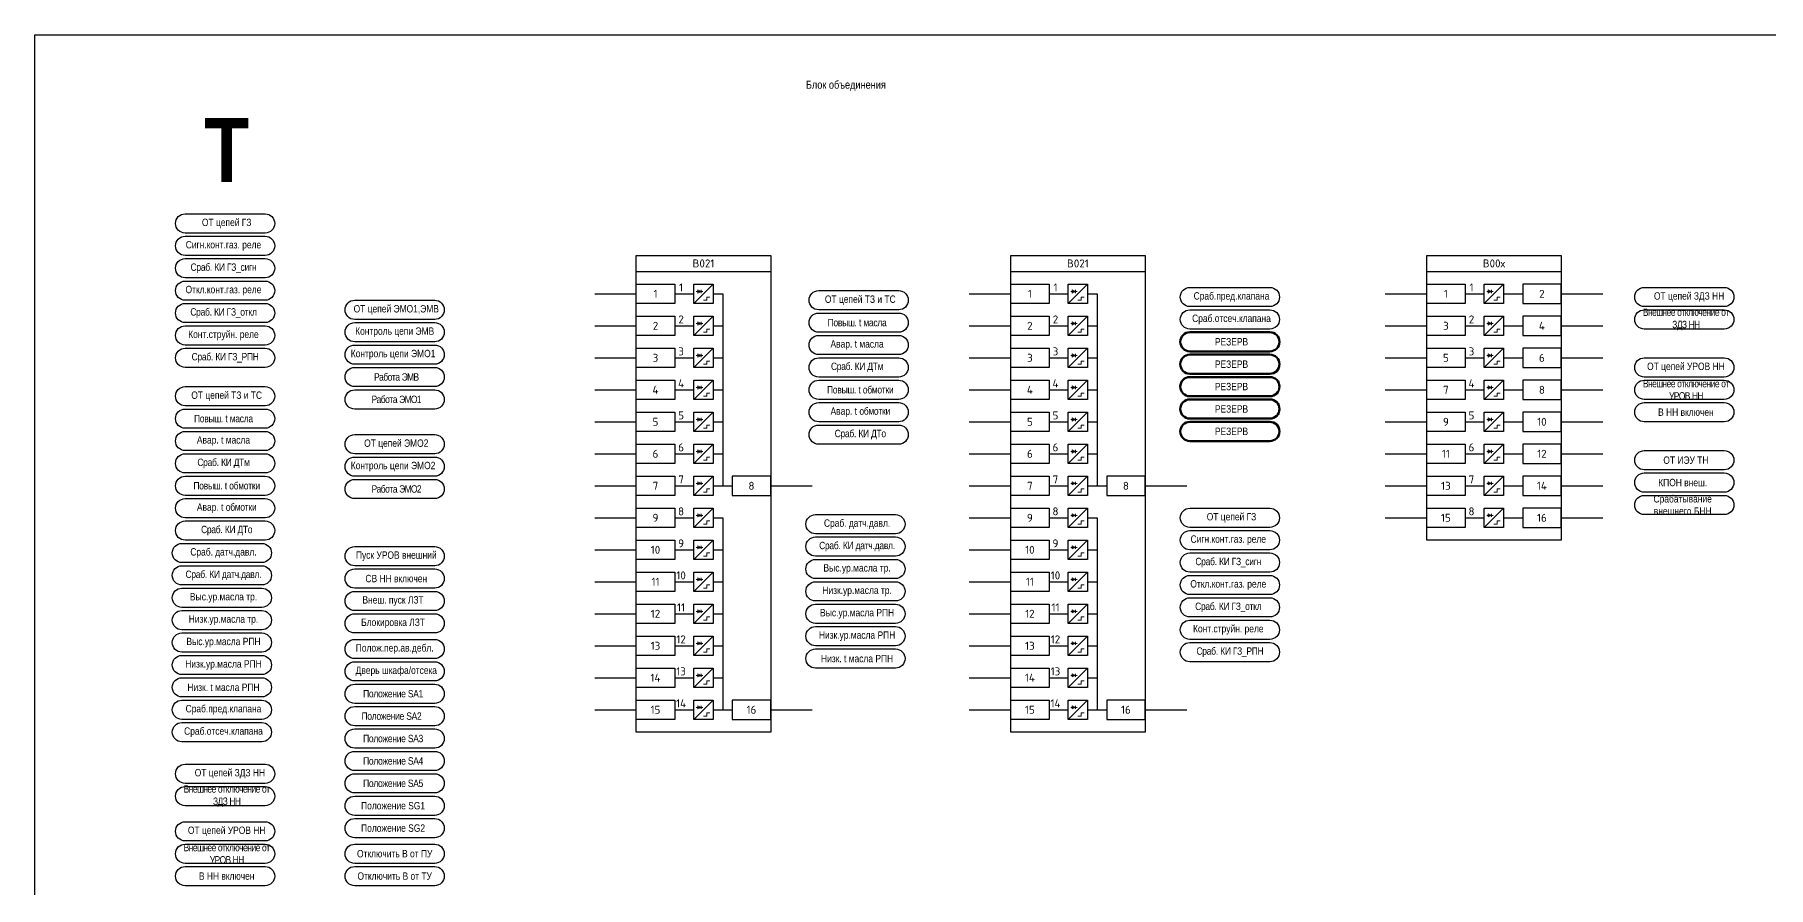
# Model space of a CAD drawing. Header units: millimetres. Extents: x 1413 to 4909, y -558 to 1412.
# Drawn here: x 2745 to 3287, y 328 to 594 of the extents above; entities that cross this region are included whole.
import ezdxf
from ezdxf.enums import TextEntityAlignment as Align

# ---------------------------------------------------------------- set-up
doc = ezdxf.new("R2010")
doc.units = ezdxf.units.MM
doc.layers.add('_ОРЗ_0.3', color=7, linetype='Continuous', lineweight=30)
doc.layers.add('TEXT', color=7, linetype='Continuous', lineweight=25)
doc.layers.add('Основная', color=7, linetype='Continuous')
doc.styles.add('2.5_Gost_RD', font='ARIALN.TTF', dxfattribs={"height": 2.5})
doc.styles.add('2.5_ISOCPEUR', font='isocpeur.ttf', dxfattribs={"width": 0.9, "height": 2.5})
doc.styles.add('2.5_ISOCPEUR_1', font='isocpeur.ttf', dxfattribs={"height": 2.5})

# ---------------------------------------------------------------- blocks, each defined once
blk = doc.blocks.new('*U42')
at = {"layer": 'Основная', "color": 0}
for p, q in [((0, 0), (2, 0)), ((2, 0), (40, 0)), ((40, 0), (42, 0))]:
    blk.add_line(p, q, dxfattribs=at)
blk = doc.blocks.new('*U74')
at = {"lineweight": 13, "ltscale": 0.25}
blk.add_line((20.25, 1.25), (20.25, 0.25), dxfattribs=at)
for points in [[(0, 3), (12, 3), (12, -3), (0, -3)], [(18, 3), (24, 3), (24, -3), (18, -3)]]:
    blk.add_lwpolyline(points, close=True)
blk.add_lwpolyline([(20.25, 0.75), (19.25, 1.25), (19.25, 0.25), (20.25, 0.75)], dxfattribs=at)
at = {"lineweight": 13, "flags": 128}
for points in [[(19.5, 1.5, 0, 0, 0), (19.5, 2, 0.25, 0, 0), (19.5, 2.5, 0, 0, 0)], [(20, 1.5, 0, 0, 0), (20, 2, 0.25, 0, 0), (20, 2.5, 0, 0, 0)]]:
    blk.add_lwpolyline(points, format="xyseb", dxfattribs=at)
at = {"layer": 'Основная', "color": 0}
blk.add_line((12, 0), (18, 0), dxfattribs=at)
at = {"layer": 'Основная', "ltscale": 0.25}
blk.add_line((24, 3), (18, -3), dxfattribs=at)
at = {"layer": 'Основная', "color": 0, "lineweight": 13}
blk.add_line((18.75, 0.75), (20.75, 0.75), dxfattribs=at)
for p, q in [((21, -2), (22, -2)), ((22, -1), (23, -1)), ((22, -2), (22, -1))]:
    blk.add_line(p, q, dxfattribs=at).dxf.unprotected_set("ltscale", 0)
at = {"layer": 'Основная', "style": '2.5_ISOCPEUR'}
for tag, p in [('ОУ', (3, 6)), ('В', (6, 0)), ('K', (14, 2))]:
    blk.add_attdef(tag, text='', height=2.5, dxfattribs=at).set_placement(p, align=Align.MIDDLE_CENTER)
blk = doc.blocks.new('*U64')
blk.add_lwpolyline([(0, 3), (-12, 3), (-12, -3), (0, -3)], close=True)
at = {"layer": 'Основная', "style": '2.5_ISOCPEUR'}
for tag, p in [('ОУ', (-7, 10)), ('В', (-6, 0))]:
    blk.add_attdef(tag, text='', height=2.5, dxfattribs=at).set_placement(p, align=Align.MIDDLE_CENTER)

msp = doc.modelspace()

# ---------------------------------------------------------------- linework, layer by layer
at = {"ltscale": 100}
for p, q in [((2960, 513), (2960, 453)), ((3077, 513), (3077, 453)), ((2960, 443), (2960, 383)), ((3077, 443), (3077, 383))]:
    msp.add_line(p, q, dxfattribs=at)
msp.add_lwpolyline([(2745, 594), (3821, 594), (3821, -171), (2745, -171)], close=True, dxfattribs=at)
at = {"color": 2, "ltscale": 100}
for points in [[(2792, 532, -1), (2792, 538), (2817, 538, -1), (2817, 532)], [(2792, 525, -1), (2792, 531), (2817, 531, -1), (2817, 525)], [(2792, 518, -1), (2792, 524), (2817, 524, -1), (2817, 518)], [(2792, 511, -1), (2792, 517), (2817, 517, -1), (2817, 511)], [(2792, 504, -1), (2792, 510), (2817, 510, -1), (2817, 504)], [(2792, 497, -1), (2792, 503), (2817, 503, -1), (2817, 497)], [(2792, 490, -1), (2792, 496), (2817, 496, -1), (2817, 490)], [(3106, 440, -1), (3106, 446), (3131, 446, -1), (3131, 440)], [(3106, 433, -1), (3106, 439), (3131, 439, -1), (3131, 433)], [(3106, 426, -1), (3106, 432), (3131, 432, -1), (3131, 426)], [(3106, 419, -1), (3106, 425), (3131, 425, -1), (3131, 419)], [(3106, 412, -1), (3106, 418), (3131, 418, -1), (3131, 412)], [(3106, 405, -1), (3106, 411), (3131, 411, -1), (3131, 405)], [(3106, 398, -1), (3106, 404), (3131, 404, -1), (3131, 398)]]:
    msp.add_lwpolyline(points, format="xyb", close=True, dxfattribs=at)
at = {"color": 1, "ltscale": 100}
for points in [[(3106, 509, -1), (3106, 515), (3131, 515, -1), (3131, 509)], [(2990, 508, -1), (2990, 514), (3015, 514, -1), (3015, 508)], [(2990, 501, -1), (2990, 507), (3015, 507, -1), (3015, 501)], [(3106, 502, -1), (3106, 508), (3131, 508, -1), (3131, 502)], [(3106, 502, -1), (3106, 508), (3131, 508, -1), (3131, 502)], [(2990, 494, -1), (2990, 500), (3015, 500, -1), (3015, 494)], [(2990, 487, -1), (2990, 493), (3015, 493, -1), (3015, 487)], [(2792, 478, -1), (2792, 484), (2817, 484, -1), (2817, 478)], [(2990, 480, -1), (2990, 486), (3015, 486, -1), (3015, 480)], [(2792, 471, -1), (2792, 477), (2817, 477, -1), (2817, 471)], [(2990, 473, -1), (2990, 479), (3015, 479, -1), (3015, 473)], [(2990, 466, -1), (2990, 472), (3015, 472, -1), (3015, 466)], [(2792, 464, -1), (2792, 470), (2817, 470, -1), (2817, 464)], [(2792, 457, -1), (2792, 463), (2817, 463, -1), (2817, 457)], [(2792, 450, -1), (2792, 456), (2817, 456, -1), (2817, 450)], [(2792, 443, -1), (2792, 449), (2817, 449, -1), (2817, 443)], [(2792, 436, -1), (2792, 442), (2817, 442, -1), (2817, 436)], [(2989, 438, -1), (2989, 444), (3014, 444, -1), (3014, 438)], [(2791, 429, -1), (2791, 435), (2816, 435, -1), (2816, 429)], [(2989, 431, -1), (2989, 437), (3014, 437, -1), (3014, 431)], [(2791, 422, -1), (2791, 428), (2816, 428, -1), (2816, 422)], [(2989, 424, -1), (2989, 430), (3014, 430, -1), (3014, 424)], [(2989, 417, -1), (2989, 423), (3014, 423, -1), (3014, 417)], [(2791, 415, -1), (2791, 421), (2816, 421, -1), (2816, 415)], [(2791, 408, -1), (2791, 414), (2816, 414, -1), (2816, 408)], [(2989, 410, -1), (2989, 416), (3014, 416, -1), (3014, 410)], [(2791, 401, -1), (2791, 407), (2816, 407, -1), (2816, 401)], [(2989, 403, -1), (2989, 409), (3014, 409, -1), (3014, 403)], [(2989, 396, -1), (2989, 402), (3014, 402, -1), (3014, 396)], [(2791, 394, -1), (2791, 400), (2816, 400, -1), (2816, 394)], [(2791, 387, -1), (2791, 393), (2816, 393, -1), (2816, 387)], [(2791, 380, -1), (2791, 386), (2816, 386, -1), (2816, 380)], [(2791, 373, -1), (2791, 379), (2816, 379, -1), (2816, 373)], [(2791, 373, -1), (2791, 379), (2816, 379, -1), (2816, 373)]]:
    msp.add_lwpolyline(points, format="xyb", close=True, dxfattribs=at)
at = {"color": 3, "ltscale": 100}
for points in [[(3248, 509, -1), (3248, 515), (3273, 515, -1), (3273, 509)], [(3248, 502, -1), (3248, 508), (3273, 508, -1), (3273, 502)], [(2792, 360, -1), (2792, 366), (2817, 366, -1), (2817, 360)], [(2792, 353, -1), (2792, 359), (2817, 359, -1), (2817, 353)]]:
    msp.add_lwpolyline(points, format="xyb", close=True, dxfattribs=at)
at = {"color": 30, "ltscale": 100, "true_color": 0xf26722}
for points in [[(2845, 505, -1), (2845, 511), (2870, 511, -1), (2870, 505)], [(2845, 498, -1), (2845, 504), (2870, 504, -1), (2870, 498)], [(2845, 491, -1), (2845, 497), (2870, 497, -1), (2870, 491)], [(2845, 484, -1), (2845, 490), (2870, 490, -1), (2870, 484)], [(2845, 477, -1), (2845, 483), (2870, 483, -1), (2870, 477)]]:
    msp.add_lwpolyline(points, format="xyb", close=True, dxfattribs=at)
at = {"ltscale": 100}
for points in [[(2920, 513), (2933, 513)], [(2957, 513), (2960, 513)], [(3037, 513), (3050, 513)], [(3074, 513), (3077, 513)], [(3167, 513), (3180, 513)], [(3204, 513), (3210, 513)], [(3222, 513), (3235, 513)], [(2920, 503), (2933, 503)], [(2957, 503), (2960, 503)], [(3037, 503), (3050, 503)], [(3074, 503), (3077, 503)], [(3167, 503), (3180, 503)], [(3204, 503), (3210, 503)], [(3222, 503), (3235, 503)], [(2920, 493), (2933, 493)], [(2957, 493), (2960, 493)], [(3037, 493), (3050, 493)], [(3074, 493), (3077, 493)], [(3167, 493), (3180, 493)], [(3204, 493), (3210, 493)], [(3222, 493), (3235, 493)], [(2920, 483), (2933, 483)], [(2957, 483), (2960, 483)], [(3037, 483), (3050, 483)], [(3074, 483), (3077, 483)], [(3167, 483), (3180, 483)], [(3204, 483), (3210, 483)], [(3222, 483), (3235, 483)], [(2920, 473), (2933, 473)], [(2957, 473), (2960, 473)], [(3037, 473), (3050, 473)], [(3074, 473), (3077, 473)], [(3167, 473), (3180, 473)], [(3204, 473), (3210, 473)], [(3222, 473), (3235, 473)], [(2920, 463), (2933, 463)], [(2957, 463), (2960, 463)], [(3037, 463), (3050, 463)], [(3074, 463), (3077, 463)], [(3167, 463), (3180, 463)], [(3204, 463), (3210, 463)], [(3222, 463), (3235, 463)], [(2920, 453), (2933, 453)], [(2957, 453), (2963, 453)], [(2975, 453), (2988, 453)], [(3037, 453), (3050, 453)], [(3074, 453), (3080, 453)], [(3092, 453), (3105, 453)], [(3167, 453), (3180, 453)], [(3204, 453), (3210, 453)], [(3222, 453), (3235, 453)], [(2920, 443), (2933, 443)], [(2957, 443), (2960, 443)], [(3037, 443), (3050, 443)], [(3074, 443), (3077, 443)], [(3167, 443), (3180, 443)], [(3204, 443), (3210, 443)], [(3222, 443), (3235, 443)], [(2920, 433), (2933, 433)], [(2957, 433), (2960, 433)], [(3037, 433), (3050, 433)], [(3074, 433), (3077, 433)], [(2920, 423), (2933, 423)], [(2957, 423), (2960, 423)], [(3037, 423), (3050, 423)], [(3074, 423), (3077, 423)], [(2920, 413), (2933, 413)], [(2957, 413), (2960, 413)], [(3037, 413), (3050, 413)], [(3074, 413), (3077, 413)], [(2920, 403), (2933, 403)], [(2957, 403), (2960, 403)], [(3037, 403), (3050, 403)], [(3074, 403), (3077, 403)], [(2920, 393), (2933, 393)], [(2957, 393), (2960, 393)], [(3037, 393), (3050, 393)], [(3074, 393), (3077, 393)], [(2920, 383), (2933, 383)], [(2957, 383), (2960, 383)], [(2957, 383), (2963, 383)], [(2975, 383), (2988, 383)], [(3037, 383), (3050, 383)], [(3074, 383), (3077, 383)], [(3074, 383), (3080, 383)], [(3092, 383), (3105, 383)]]:
    msp.add_lwpolyline(points, dxfattribs=at)
at = {"color": 1, "lineweight": 50, "ltscale": 100}
for points in [[(3106, 495, -1), (3106, 501), (3131, 501, -1), (3131, 495)], [(3106, 488, -1), (3106, 494), (3131, 494, -1), (3131, 488)], [(3106, 481, -1), (3106, 487), (3131, 487, -1), (3131, 481)], [(3106, 474, -1), (3106, 480), (3131, 480, -1), (3131, 474)], [(3106, 467, -1), (3106, 473), (3131, 473, -1), (3131, 467)]]:
    msp.add_lwpolyline(points, format="xyb", close=True, dxfattribs=at)
at = {"color": 4, "ltscale": 100}
for points in [[(3248, 487, -1), (3248, 493), (3273, 493, -1), (3273, 487)], [(3248, 480, -1), (3248, 486), (3273, 486, -1), (3273, 480)], [(3248, 473, -1), (3248, 479), (3273, 479, -1), (3273, 473)], [(2792, 342, -1), (2792, 348), (2817, 348, -1), (2817, 342)], [(2792, 335, -1), (2792, 341), (2817, 341, -1), (2817, 335)], [(2792, 328, -1), (2792, 334), (2817, 334, -1), (2817, 328)]]:
    msp.add_lwpolyline(points, format="xyb", close=True, dxfattribs=at)
at = {"color": 85, "ltscale": 100, "true_color": 0x58ba48}
for points in [[(2845, 463, -1), (2845, 469), (2870, 469, -1), (2870, 463)], [(2845, 456, -1), (2845, 462), (2870, 462, -1), (2870, 456)], [(2845, 449, -1), (2845, 455), (2870, 455, -1), (2870, 449)]]:
    msp.add_lwpolyline(points, format="xyb", close=True, dxfattribs=at)
at = {"color": 5, "ltscale": 100}
for points in [[(3248, 458, -1), (3248, 464), (3273, 464, -1), (3273, 458)], [(3248, 451, -1), (3248, 457), (3273, 457, -1), (3273, 451)], [(3248, 444, -1), (3248, 450), (3273, 450, -1), (3273, 444)]]:
    msp.add_lwpolyline(points, format="xyb", close=True, dxfattribs=at)
at = {"ltscale": 100}
for points in [[(2845, 428, -1), (2845, 434), (2870, 434, -1), (2870, 428)], [(2845, 421, -1), (2845, 427), (2870, 427, -1), (2870, 421)], [(2845, 414, -1), (2845, 420), (2870, 420, -1), (2870, 414)], [(2845, 407, -1), (2845, 413), (2870, 413, -1), (2870, 407)], [(2845, 399, -1), (2845, 405), (2870, 405, -1), (2870, 399)], [(2845, 392, -1), (2845, 398), (2870, 398, -1), (2870, 392)], [(2845, 385, -1), (2845, 391), (2870, 391, -1), (2870, 385)], [(2845, 378, -1), (2845, 384), (2870, 384, -1), (2870, 378)], [(2845, 371, -1), (2845, 377), (2870, 377, -1), (2870, 371)], [(2845, 364, -1), (2845, 370), (2870, 370, -1), (2870, 364)], [(2845, 357, -1), (2845, 363), (2870, 363, -1), (2870, 357)], [(2845, 350, -1), (2845, 356), (2870, 356, -1), (2870, 350)], [(2845, 343, -1), (2845, 349), (2870, 349, -1), (2870, 343)], [(2845, 335, -1), (2845, 341), (2870, 341, -1), (2870, 335)], [(2845, 328, -1), (2845, 334), (2870, 334, -1), (2870, 328)]]:
    msp.add_lwpolyline(points, format="xyb", close=True, dxfattribs=at)
at = {"layer": '_ОРЗ_0.3', "ltscale": 100}
for points in [[(2933, 525), (2975, 525), (2975, 376), (2933, 376)], [(3050, 525), (3092, 525), (3092, 376), (3050, 376)], [(3180, 525), (3222, 525), (3222, 436), (3180, 436)]]:
    msp.add_lwpolyline(points, close=True, dxfattribs=at)

# ---------------------------------------------------------------- block references
at = {"ltscale": 0.25}
for p in [(2933, 520), (3050, 520), (3180, 520)]:
    msp.add_blockref('*U42', p, dxfattribs=at)
at = {"layer": '_ОРЗ_0.3', "ltscale": 0.25}
ref = msp.add_blockref('*U74', (2933, 513), dxfattribs=at)
ref.add_attrib('В', '1', dxfattribs={"layer": 'Основная', "height": 2.5, "style": '2.5_ISOCPEUR'}).set_placement((2939, 513), align=Align.MIDDLE_CENTER)
ref.add_attrib('K', '1', dxfattribs={"layer": 'Основная', "height": 2.5, "style": '2.5_ISOCPEUR'}).set_placement((2947, 515), align=Align.MIDDLE_CENTER)
ref = msp.add_blockref('*U74', (3050, 513), dxfattribs=at)
ref.add_attrib('В', '1', dxfattribs={"layer": 'Основная', "height": 2.5, "style": '2.5_ISOCPEUR'}).set_placement((3056, 513), align=Align.MIDDLE_CENTER)
ref.add_attrib('K', '1', dxfattribs={"layer": 'Основная', "height": 2.5, "style": '2.5_ISOCPEUR'}).set_placement((3064, 515), align=Align.MIDDLE_CENTER)
ref = msp.add_blockref('*U74', (3180, 513), dxfattribs=at)
ref.add_attrib('В', '1', dxfattribs={"layer": 'Основная', "height": 2.5, "style": '2.5_ISOCPEUR'}).set_placement((3186, 513), align=Align.MIDDLE_CENTER)
ref.add_attrib('K', '1', dxfattribs={"layer": 'Основная', "height": 2.5, "style": '2.5_ISOCPEUR'}).set_placement((3194, 515), align=Align.MIDDLE_CENTER)
ref = msp.add_blockref('*U64', (3222, 513), dxfattribs=at)
ref.add_attrib('В', '2', dxfattribs={"layer": 'Основная', "height": 2.5, "style": '2.5_ISOCPEUR'}).set_placement((3216, 513), align=Align.MIDDLE_CENTER)
ref = msp.add_blockref('*U74', (2933, 503), dxfattribs=at)
ref.add_attrib('В', '2', dxfattribs={"layer": 'Основная', "height": 2.5, "style": '2.5_ISOCPEUR'}).set_placement((2939, 503), align=Align.MIDDLE_CENTER)
ref.add_attrib('K', '2', dxfattribs={"layer": 'Основная', "height": 2.5, "style": '2.5_ISOCPEUR'}).set_placement((2947, 505), align=Align.MIDDLE_CENTER)
ref = msp.add_blockref('*U74', (3050, 503), dxfattribs=at)
ref.add_attrib('В', '2', dxfattribs={"layer": 'Основная', "height": 2.5, "style": '2.5_ISOCPEUR'}).set_placement((3056, 503), align=Align.MIDDLE_CENTER)
ref.add_attrib('K', '2', dxfattribs={"layer": 'Основная', "height": 2.5, "style": '2.5_ISOCPEUR'}).set_placement((3064, 505), align=Align.MIDDLE_CENTER)
ref = msp.add_blockref('*U74', (3180, 503), dxfattribs=at)
ref.add_attrib('В', '3', dxfattribs={"layer": 'Основная', "height": 2.5, "style": '2.5_ISOCPEUR'}).set_placement((3186, 503), align=Align.MIDDLE_CENTER)
ref.add_attrib('K', '2', dxfattribs={"layer": 'Основная', "height": 2.5, "style": '2.5_ISOCPEUR'}).set_placement((3194, 505), align=Align.MIDDLE_CENTER)
ref = msp.add_blockref('*U64', (3222, 503), dxfattribs=at)
ref.add_attrib('В', '4', dxfattribs={"layer": 'Основная', "height": 2.5, "style": '2.5_ISOCPEUR'}).set_placement((3216, 503), align=Align.MIDDLE_CENTER)
ref = msp.add_blockref('*U74', (2933, 493), dxfattribs=at)
ref.add_attrib('В', '3', dxfattribs={"layer": 'Основная', "height": 2.5, "style": '2.5_ISOCPEUR'}).set_placement((2939, 493), align=Align.MIDDLE_CENTER)
ref.add_attrib('K', '3', dxfattribs={"layer": 'Основная', "height": 2.5, "style": '2.5_ISOCPEUR'}).set_placement((2947, 495), align=Align.MIDDLE_CENTER)
ref = msp.add_blockref('*U74', (3050, 493), dxfattribs=at)
ref.add_attrib('В', '3', dxfattribs={"layer": 'Основная', "height": 2.5, "style": '2.5_ISOCPEUR'}).set_placement((3056, 493), align=Align.MIDDLE_CENTER)
ref.add_attrib('K', '3', dxfattribs={"layer": 'Основная', "height": 2.5, "style": '2.5_ISOCPEUR'}).set_placement((3064, 495), align=Align.MIDDLE_CENTER)
ref = msp.add_blockref('*U74', (3180, 493), dxfattribs=at)
ref.add_attrib('В', '5', dxfattribs={"layer": 'Основная', "height": 2.5, "style": '2.5_ISOCPEUR'}).set_placement((3186, 493), align=Align.MIDDLE_CENTER)
ref.add_attrib('K', '3', dxfattribs={"layer": 'Основная', "height": 2.5, "style": '2.5_ISOCPEUR'}).set_placement((3194, 495), align=Align.MIDDLE_CENTER)
ref = msp.add_blockref('*U64', (3222, 493), dxfattribs=at)
ref.add_attrib('В', '6', dxfattribs={"layer": 'Основная', "height": 2.5, "style": '2.5_ISOCPEUR'}).set_placement((3216, 493), align=Align.MIDDLE_CENTER)
ref = msp.add_blockref('*U74', (2933, 483), dxfattribs=at)
ref.add_attrib('В', '4', dxfattribs={"layer": 'Основная', "height": 2.5, "style": '2.5_ISOCPEUR'}).set_placement((2939, 483), align=Align.MIDDLE_CENTER)
ref.add_attrib('K', '4', dxfattribs={"layer": 'Основная', "height": 2.5, "style": '2.5_ISOCPEUR'}).set_placement((2947, 485), align=Align.MIDDLE_CENTER)
ref = msp.add_blockref('*U74', (3050, 483), dxfattribs=at)
ref.add_attrib('В', '4', dxfattribs={"layer": 'Основная', "height": 2.5, "style": '2.5_ISOCPEUR'}).set_placement((3056, 483), align=Align.MIDDLE_CENTER)
ref.add_attrib('K', '4', dxfattribs={"layer": 'Основная', "height": 2.5, "style": '2.5_ISOCPEUR'}).set_placement((3064, 485), align=Align.MIDDLE_CENTER)
ref = msp.add_blockref('*U74', (3180, 483), dxfattribs=at)
ref.add_attrib('В', '7', dxfattribs={"layer": 'Основная', "height": 2.5, "style": '2.5_ISOCPEUR'}).set_placement((3186, 483), align=Align.MIDDLE_CENTER)
ref.add_attrib('K', '4', dxfattribs={"layer": 'Основная', "height": 2.5, "style": '2.5_ISOCPEUR'}).set_placement((3194, 485), align=Align.MIDDLE_CENTER)
ref = msp.add_blockref('*U64', (3222, 483), dxfattribs=at)
ref.add_attrib('В', '8', dxfattribs={"layer": 'Основная', "height": 2.5, "style": '2.5_ISOCPEUR'}).set_placement((3216, 483), align=Align.MIDDLE_CENTER)
ref = msp.add_blockref('*U74', (2933, 473), dxfattribs=at)
ref.add_attrib('В', '5', dxfattribs={"layer": 'Основная', "height": 2.5, "style": '2.5_ISOCPEUR'}).set_placement((2939, 473), align=Align.MIDDLE_CENTER)
ref.add_attrib('K', '5', dxfattribs={"layer": 'Основная', "height": 2.5, "style": '2.5_ISOCPEUR'}).set_placement((2947, 475), align=Align.MIDDLE_CENTER)
ref = msp.add_blockref('*U74', (3050, 473), dxfattribs=at)
ref.add_attrib('В', '5', dxfattribs={"layer": 'Основная', "height": 2.5, "style": '2.5_ISOCPEUR'}).set_placement((3056, 473), align=Align.MIDDLE_CENTER)
ref.add_attrib('K', '5', dxfattribs={"layer": 'Основная', "height": 2.5, "style": '2.5_ISOCPEUR'}).set_placement((3064, 475), align=Align.MIDDLE_CENTER)
ref = msp.add_blockref('*U74', (3180, 473), dxfattribs=at)
ref.add_attrib('В', '9', dxfattribs={"layer": 'Основная', "height": 2.5, "style": '2.5_ISOCPEUR'}).set_placement((3186, 473), align=Align.MIDDLE_CENTER)
ref.add_attrib('K', '5', dxfattribs={"layer": 'Основная', "height": 2.5, "style": '2.5_ISOCPEUR'}).set_placement((3194, 475), align=Align.MIDDLE_CENTER)
ref = msp.add_blockref('*U64', (3222, 473), dxfattribs=at)
ref.add_attrib('В', '10', dxfattribs={"layer": 'Основная', "height": 2.5, "style": '2.5_ISOCPEUR'}).set_placement((3216, 473), align=Align.MIDDLE_CENTER)
ref = msp.add_blockref('*U74', (2933, 463), dxfattribs=at)
ref.add_attrib('В', '6', dxfattribs={"layer": 'Основная', "height": 2.5, "style": '2.5_ISOCPEUR'}).set_placement((2939, 463), align=Align.MIDDLE_CENTER)
ref.add_attrib('K', '6', dxfattribs={"layer": 'Основная', "height": 2.5, "style": '2.5_ISOCPEUR'}).set_placement((2947, 465), align=Align.MIDDLE_CENTER)
ref = msp.add_blockref('*U74', (3050, 463), dxfattribs=at)
ref.add_attrib('В', '6', dxfattribs={"layer": 'Основная', "height": 2.5, "style": '2.5_ISOCPEUR'}).set_placement((3056, 463), align=Align.MIDDLE_CENTER)
ref.add_attrib('K', '6', dxfattribs={"layer": 'Основная', "height": 2.5, "style": '2.5_ISOCPEUR'}).set_placement((3064, 465), align=Align.MIDDLE_CENTER)
ref = msp.add_blockref('*U74', (3180, 463), dxfattribs=at)
ref.add_attrib('В', '11', dxfattribs={"layer": 'Основная', "height": 2.5, "style": '2.5_ISOCPEUR'}).set_placement((3186, 463), align=Align.MIDDLE_CENTER)
ref.add_attrib('K', '6', dxfattribs={"layer": 'Основная', "height": 2.5, "style": '2.5_ISOCPEUR'}).set_placement((3194, 465), align=Align.MIDDLE_CENTER)
ref = msp.add_blockref('*U64', (3222, 463), dxfattribs=at)
ref.add_attrib('В', '12', dxfattribs={"layer": 'Основная', "height": 2.5, "style": '2.5_ISOCPEUR'}).set_placement((3216, 463), align=Align.MIDDLE_CENTER)
ref = msp.add_blockref('*U74', (2933, 453), dxfattribs=at)
ref.add_attrib('В', '7', dxfattribs={"layer": 'Основная', "height": 2.5, "style": '2.5_ISOCPEUR'}).set_placement((2939, 453), align=Align.MIDDLE_CENTER)
ref.add_attrib('K', '7', dxfattribs={"layer": 'Основная', "height": 2.5, "style": '2.5_ISOCPEUR'}).set_placement((2947, 455), align=Align.MIDDLE_CENTER)
ref = msp.add_blockref('*U64', (2975, 453), dxfattribs=at)
ref.add_attrib('В', '8', dxfattribs={"layer": 'Основная', "height": 2.5, "style": '2.5_ISOCPEUR'}).set_placement((2969, 453), align=Align.MIDDLE_CENTER)
ref = msp.add_blockref('*U74', (3050, 453), dxfattribs=at)
ref.add_attrib('В', '7', dxfattribs={"layer": 'Основная', "height": 2.5, "style": '2.5_ISOCPEUR'}).set_placement((3056, 453), align=Align.MIDDLE_CENTER)
ref.add_attrib('K', '7', dxfattribs={"layer": 'Основная', "height": 2.5, "style": '2.5_ISOCPEUR'}).set_placement((3064, 455), align=Align.MIDDLE_CENTER)
ref = msp.add_blockref('*U64', (3092, 453), dxfattribs=at)
ref.add_attrib('В', '8', dxfattribs={"layer": 'Основная', "height": 2.5, "style": '2.5_ISOCPEUR'}).set_placement((3086, 453), align=Align.MIDDLE_CENTER)
ref = msp.add_blockref('*U74', (3180, 453), dxfattribs=at)
ref.add_attrib('В', '13', dxfattribs={"layer": 'Основная', "height": 2.5, "style": '2.5_ISOCPEUR'}).set_placement((3186, 453), align=Align.MIDDLE_CENTER)
ref.add_attrib('K', '7', dxfattribs={"layer": 'Основная', "height": 2.5, "style": '2.5_ISOCPEUR'}).set_placement((3194, 455), align=Align.MIDDLE_CENTER)
ref = msp.add_blockref('*U64', (3222, 453), dxfattribs=at)
ref.add_attrib('В', '14', dxfattribs={"layer": 'Основная', "height": 2.5, "style": '2.5_ISOCPEUR'}).set_placement((3216, 453), align=Align.MIDDLE_CENTER)
ref = msp.add_blockref('*U74', (2933, 443), dxfattribs=at)
ref.add_attrib('В', '9', dxfattribs={"layer": 'Основная', "height": 2.5, "style": '2.5_ISOCPEUR'}).set_placement((2939, 443), align=Align.MIDDLE_CENTER)
ref.add_attrib('K', '8', dxfattribs={"layer": 'Основная', "height": 2.5, "style": '2.5_ISOCPEUR'}).set_placement((2947, 445), align=Align.MIDDLE_CENTER)
ref = msp.add_blockref('*U74', (3050, 443), dxfattribs=at)
ref.add_attrib('В', '9', dxfattribs={"layer": 'Основная', "height": 2.5, "style": '2.5_ISOCPEUR'}).set_placement((3056, 443), align=Align.MIDDLE_CENTER)
ref.add_attrib('K', '8', dxfattribs={"layer": 'Основная', "height": 2.5, "style": '2.5_ISOCPEUR'}).set_placement((3064, 445), align=Align.MIDDLE_CENTER)
ref = msp.add_blockref('*U74', (3180, 443), dxfattribs=at)
ref.add_attrib('В', '15', dxfattribs={"layer": 'Основная', "height": 2.5, "style": '2.5_ISOCPEUR'}).set_placement((3186, 443), align=Align.MIDDLE_CENTER)
ref.add_attrib('K', '8', dxfattribs={"layer": 'Основная', "height": 2.5, "style": '2.5_ISOCPEUR'}).set_placement((3194, 445), align=Align.MIDDLE_CENTER)
ref = msp.add_blockref('*U64', (3222, 443), dxfattribs=at)
ref.add_attrib('В', '16', dxfattribs={"layer": 'Основная', "height": 2.5, "style": '2.5_ISOCPEUR'}).set_placement((3216, 443), align=Align.MIDDLE_CENTER)
ref = msp.add_blockref('*U74', (2933, 433), dxfattribs=at)
ref.add_attrib('В', '10', dxfattribs={"layer": 'Основная', "height": 2.5, "style": '2.5_ISOCPEUR'}).set_placement((2939, 433), align=Align.MIDDLE_CENTER)
ref.add_attrib('K', '9', dxfattribs={"layer": 'Основная', "height": 2.5, "style": '2.5_ISOCPEUR'}).set_placement((2947, 435), align=Align.MIDDLE_CENTER)
ref = msp.add_blockref('*U74', (3050, 433), dxfattribs=at)
ref.add_attrib('В', '10', dxfattribs={"layer": 'Основная', "height": 2.5, "style": '2.5_ISOCPEUR'}).set_placement((3056, 433), align=Align.MIDDLE_CENTER)
ref.add_attrib('K', '9', dxfattribs={"layer": 'Основная', "height": 2.5, "style": '2.5_ISOCPEUR'}).set_placement((3064, 435), align=Align.MIDDLE_CENTER)
ref = msp.add_blockref('*U74', (2933, 423), dxfattribs=at)
ref.add_attrib('В', '11', dxfattribs={"layer": 'Основная', "height": 2.5, "style": '2.5_ISOCPEUR'}).set_placement((2939, 423), align=Align.MIDDLE_CENTER)
ref.add_attrib('K', '10', dxfattribs={"layer": 'Основная', "height": 2.5, "style": '2.5_ISOCPEUR'}).set_placement((2947, 425), align=Align.MIDDLE_CENTER)
ref = msp.add_blockref('*U74', (3050, 423), dxfattribs=at)
ref.add_attrib('В', '11', dxfattribs={"layer": 'Основная', "height": 2.5, "style": '2.5_ISOCPEUR'}).set_placement((3056, 423), align=Align.MIDDLE_CENTER)
ref.add_attrib('K', '10', dxfattribs={"layer": 'Основная', "height": 2.5, "style": '2.5_ISOCPEUR'}).set_placement((3064, 425), align=Align.MIDDLE_CENTER)
ref = msp.add_blockref('*U74', (2933, 413), dxfattribs=at)
ref.add_attrib('В', '12', dxfattribs={"layer": 'Основная', "height": 2.5, "style": '2.5_ISOCPEUR'}).set_placement((2939, 413), align=Align.MIDDLE_CENTER)
ref.add_attrib('K', '11', dxfattribs={"layer": 'Основная', "height": 2.5, "style": '2.5_ISOCPEUR'}).set_placement((2947, 415), align=Align.MIDDLE_CENTER)
ref = msp.add_blockref('*U74', (3050, 413), dxfattribs=at)
ref.add_attrib('В', '12', dxfattribs={"layer": 'Основная', "height": 2.5, "style": '2.5_ISOCPEUR'}).set_placement((3056, 413), align=Align.MIDDLE_CENTER)
ref.add_attrib('K', '11', dxfattribs={"layer": 'Основная', "height": 2.5, "style": '2.5_ISOCPEUR'}).set_placement((3064, 415), align=Align.MIDDLE_CENTER)
ref = msp.add_blockref('*U74', (2933, 403), dxfattribs=at)
ref.add_attrib('В', '13', dxfattribs={"layer": 'Основная', "height": 2.5, "style": '2.5_ISOCPEUR'}).set_placement((2939, 403), align=Align.MIDDLE_CENTER)
ref.add_attrib('K', '12', dxfattribs={"layer": 'Основная', "height": 2.5, "style": '2.5_ISOCPEUR'}).set_placement((2947, 405), align=Align.MIDDLE_CENTER)
ref = msp.add_blockref('*U74', (3050, 403), dxfattribs=at)
ref.add_attrib('В', '13', dxfattribs={"layer": 'Основная', "height": 2.5, "style": '2.5_ISOCPEUR'}).set_placement((3056, 403), align=Align.MIDDLE_CENTER)
ref.add_attrib('K', '12', dxfattribs={"layer": 'Основная', "height": 2.5, "style": '2.5_ISOCPEUR'}).set_placement((3064, 405), align=Align.MIDDLE_CENTER)
ref = msp.add_blockref('*U74', (2933, 393), dxfattribs=at)
ref.add_attrib('В', '14', dxfattribs={"layer": 'Основная', "height": 2.5, "style": '2.5_ISOCPEUR'}).set_placement((2939, 393), align=Align.MIDDLE_CENTER)
ref.add_attrib('K', '13', dxfattribs={"layer": 'Основная', "height": 2.5, "style": '2.5_ISOCPEUR'}).set_placement((2947, 395), align=Align.MIDDLE_CENTER)
ref = msp.add_blockref('*U74', (3050, 393), dxfattribs=at)
ref.add_attrib('В', '14', dxfattribs={"layer": 'Основная', "height": 2.5, "style": '2.5_ISOCPEUR'}).set_placement((3056, 393), align=Align.MIDDLE_CENTER)
ref.add_attrib('K', '13', dxfattribs={"layer": 'Основная', "height": 2.5, "style": '2.5_ISOCPEUR'}).set_placement((3064, 395), align=Align.MIDDLE_CENTER)
ref = msp.add_blockref('*U74', (2933, 383), dxfattribs=at)
ref.add_attrib('В', '15', dxfattribs={"layer": 'Основная', "height": 2.5, "style": '2.5_ISOCPEUR'}).set_placement((2939, 383), align=Align.MIDDLE_CENTER)
ref.add_attrib('K', '14', dxfattribs={"layer": 'Основная', "height": 2.5, "style": '2.5_ISOCPEUR'}).set_placement((2947, 385), align=Align.MIDDLE_CENTER)
ref = msp.add_blockref('*U64', (2975, 383), dxfattribs=at)
ref.add_attrib('В', '16', dxfattribs={"layer": 'Основная', "height": 2.5, "style": '2.5_ISOCPEUR'}).set_placement((2969, 383), align=Align.MIDDLE_CENTER)
ref = msp.add_blockref('*U74', (3050, 383), dxfattribs=at)
ref.add_attrib('В', '15', dxfattribs={"layer": 'Основная', "height": 2.5, "style": '2.5_ISOCPEUR'}).set_placement((3056, 383), align=Align.MIDDLE_CENTER)
ref.add_attrib('K', '14', dxfattribs={"layer": 'Основная', "height": 2.5, "style": '2.5_ISOCPEUR'}).set_placement((3064, 385), align=Align.MIDDLE_CENTER)
ref = msp.add_blockref('*U64', (3092, 383), dxfattribs=at)
ref.add_attrib('В', '16', dxfattribs={"layer": 'Основная', "height": 2.5, "style": '2.5_ISOCPEUR'}).set_placement((3086, 383), align=Align.MIDDLE_CENTER)

# ---------------------------------------------------------------- texts
at = {"ltscale": 100, "attachment_point": 5, "style": '2.5_Gost_RD'}
for s, insert, char_height, width in [('Блок объединения', (2998.5, 578), 2.5, 41), ('{\\fArial Narrow|b1|i0|c204|p34;Т}', (2805, 558), 20, 1350), ('\\A1;Сраб.пред.клапана', (3119, 512), 2.3, 31), ('ОТ цепей ЗДЗ НН', (3262, 512), 2.3, 31), ('\\A1;Сраб.отсеч.клапана', (3119, 505), 2.3, 31), ('{\\T0.9;Внешнее отключение от ЗДЗ НН}', (3261, 505), 2.3, 31), ('\\A1;Конт.струйн. реле', (2804, 500), 2.3, 31), ('\\A1;РЕЗЕРВ', (3119, 498), 2.3, 29.7748), ('\\A1;{\\T0.95;Сраб. КИ ГЗ_РПН}', (2804.5, 493), 2.3, 31), ('\\A1;РЕЗЕРВ', (3119, 491), 2.3, 29.7748), ('ОТ цепей УРОВ НН', (3261, 490), 2.3, 31), ('\\A1;РЕЗЕРВ', (3119, 484), 2.3, 29.7748), ('{\\T0.9;Внешнее отключение от УРОВ НН}', (3261, 483), 2.3, 31), ('\\A1;РЕЗЕРВ', (3119, 477), 2.3, 29.7748), ('В НН включен', (3261, 476), 2.3, 28), ('\\A1;РЕЗЕРВ', (3119, 470), 2.3, 29.7748), ('ОТ ИЭУ ТН', (3261, 461), 2.3, 31), ('КПОН внеш.', (3260, 454), 2.3, 31), ('Срабатывание внешнего БНН', (3260, 447), 2.3, 30.2779), ('Пуск УРОВ внешний', (2858, 431), 2.3, 31), ('\\A1;Выс.ур.масла тр.', (3002, 427), 2.3, 31), ('СВ НН включен', (2858, 424), 2.3, 31), ('\\A1;Выс.ур.масла тр.', (2804, 418), 2.3, 31), ('\\A1;Низк.ур.масла тр.', (3002, 420), 2.3, 29.7748), ('\\A1;Низк.ур.масла тр.', (2804, 411), 2.3, 29.7748), ('\\A1;Выс.ур.масла РПН', (3002, 413), 2.3, 31), ('\\A1;Низк.ур.масла РПН', (3002, 406), 2.3, 29.7748), ('\\A1;Конт.струйн. реле', (3118, 408), 2.3, 31), ('\\A1;Выс.ур.масла РПН', (2804, 404), 2.3, 31), ('Полож.пер.ав.дебл.', (2857.5, 402), 2.3, 31), ('\\A1;{\\T0.95;Сраб. КИ ГЗ_РПН}', (3118.5, 401), 2.3, 31), ('\\A1;Низк.ур.масла РПН', (2804, 397), 2.3, 29.7748), ('\\A1;Низк. t масла РПН', (3002, 399), 2.3, 29.7748), ('\\A1;Низк. t масла РПН', (2804, 390), 2.3, 29.7748), ('\\A1;Сраб.пред.клапана', (2804, 383), 2.3, 31), ('\\A1;Сраб.отсеч.клапана', (2804, 376), 2.3, 31), ('ОТ цепей ЗДЗ НН', (2806, 363), 2.3, 31), ('{\\T0.9;Внешнее отключение от ЗДЗ НН}', (2805, 356), 2.3, 31), ('ОТ цепей УРОВ НН', (2805, 345), 2.3, 31), ('{\\T0.9;Внешнее отключение от УРОВ НН}', (2805, 338), 2.3, 31), ('В НН включен', (2805, 331), 2.3, 28)]:
    msp.add_mtext(s, dxfattribs=dict(at, insert=insert, char_height=char_height, width=width))
at = {"ltscale": 0.25, "char_height": 2.5, "width": 42, "attachment_point": 5, "style": '2.5_ISOCPEUR_1'}
for s, insert in [('B021', (2954, 522.5)), ('B021', (3071, 522.5)), ('B00х', (3201, 522.5))]:
    msp.add_mtext(s, dxfattribs=dict(at, insert=insert))
at = {"layer": 'TEXT', "ltscale": 100, "char_height": 2.3, "attachment_point": 5, "style": '2.5_Gost_RD'}
for s, insert, width in [('ОТ цепей ГЗ', (2805, 535), 31), ('\\A1;Сигн.конт.газ. реле', (2804, 528), 31), ('\\A1;{\\T0.95;Сраб. КИ ГЗ_сигн}', (2804, 521), 31), ('\\A1;Откл.конт.газ. реле', (2804, 514), 31), ('ОТ цепей ЭМО1,ЭМВ', (2858, 508), 31), ('ОТ цепей ТЗ и ТС', (3003, 511), 31), ('\\A1;{\\T0.95;Сраб. КИ ГЗ_откл}', (2804, 507), 31), ('\\A1;{\\T0.95;Повыш. t масла }', (3002, 504), 31), ('Контроль цепи ЭМВ', (2857.5, 501), 28), ('\\A1;Авар. t масла', (3002, 497), 31), ('Контроль цепи ЭМО1', (2857, 494), 28), ('{\\T0.9;Работа ЭМВ}', (2858, 487), 31), ('\\A1;{\\T0.95;Сраб. КИ ДТм}', (3002, 490), 31), ('ОТ цепей ТЗ и ТС', (2805, 481), 31), ('\\A1;{\\T0.95;Повыш. t обмотки}', (3003, 483), 31), ('{\\T0.9;Работа ЭМО1}', (2858, 480), 31), ('\\A1;Авар. t {\\T0.95;обмотки}', (3003, 476), 31), ('\\A1;{\\T0.95;Повыш. t масла }', (2804, 474), 31), ('\\A1;Авар. t масла', (2804, 467), 31), ('ОТ цепей ЭМО2', (2858, 466), 31), ('\\A1;{\\T0.95;Сраб. КИ ДТо}', (3003, 469), 31), ('\\A1;{\\T0.95;Сраб. КИ ДТм}', (2804, 460), 31), ('Контроль цепи ЭМО2', (2857, 459), 28), ('\\A1;{\\T0.95;Повыш. t обмотки}', (2805, 453), 31), ('{\\T0.9;Работа ЭМО2}', (2858, 452), 31), ('\\A1;Авар. t {\\T0.95;обмотки}', (2805, 446), 31), ('ОТ цепей ГЗ', (3119, 443), 31), ('\\A1;{\\T0.95;Сраб. КИ ДТо}', (2805, 439), 31), ('\\A1;Сраб. {\\T0.95;д}атч.давл.', (3002, 441), 31), ('\\A1;Сраб. {\\T0.95;д}атч.давл.', (2804, 432), 31), ('\\A1;{\\T0.95;Сраб. КИ датч.давл.}', (3002, 434), 31), ('\\A1;Сигн.конт.газ. реле', (3118, 436), 31), ('\\A1;{\\T0.95;Сраб. КИ ГЗ_сигн}', (3118, 429), 31), ('\\A1;{\\T0.95;Сраб. КИ датч.давл.}', (2804, 425), 31), ('\\A1;Откл.конт.газ. реле', (3118, 422), 31), ('\\A1;Внеш. пуск ЛЗТ', (2857, 417), 31), ('\\A1;{\\T0.95;Сраб. КИ ГЗ_откл}', (3118, 415), 31), ('\\A1;Блокировка ЛЗТ', (2857, 410), 31), ('Дверь шкафа/отсека', (2858, 395), 31), ('{\\T0.95;Положение SA1}', (2857, 388), 31), ('{\\T0.95;Положение SA2}', (2856.5, 381), 31), ('{\\T0.95;Положение SA3}', (2857, 374), 31), ('{\\T0.95;Положение SA4}', (2857, 367), 31), ('{\\T0.95;Положение SA5}', (2857, 360), 31), ('Положение SG1', (2857, 353), 31), ('Положение SG2', (2857, 346), 31), ('Отключить В от ПУ', (2857.5, 338), 31), ('Отключить В от ТУ', (2857.5, 331), 31)]:
    msp.add_mtext(s, dxfattribs=dict(at, insert=insert, width=width))

doc.saveas('drawing.dxf')
